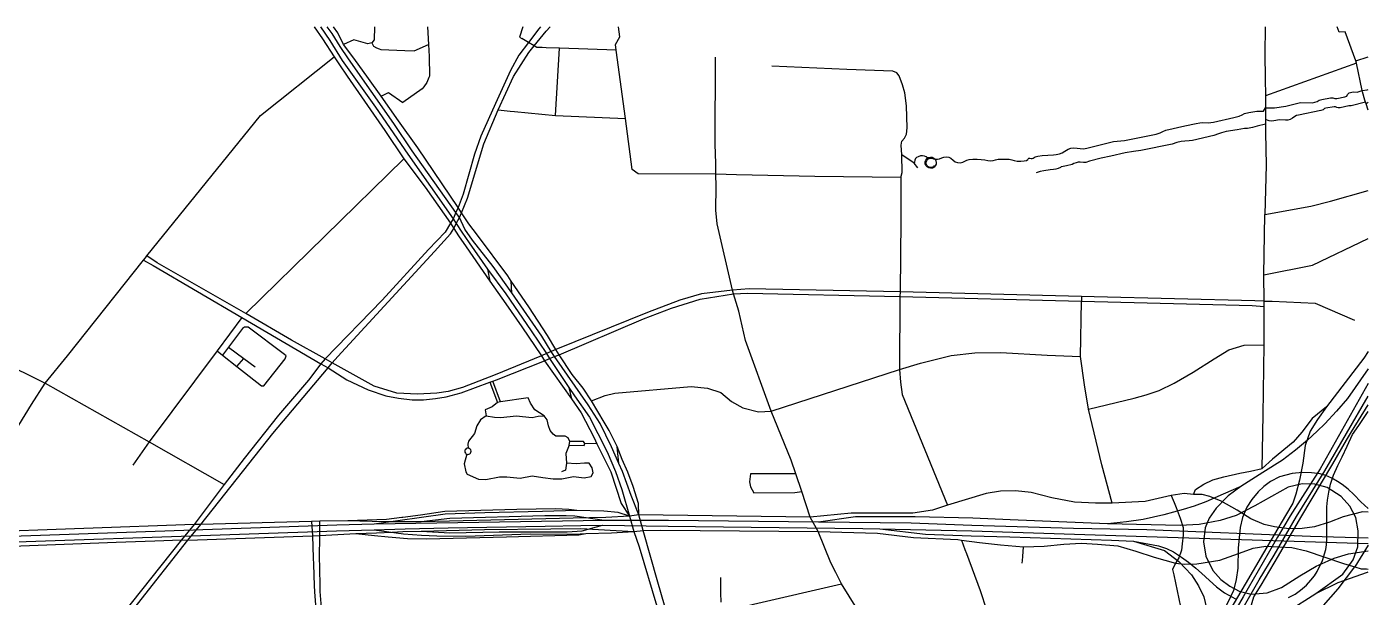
# Model space of a CAD drawing. Header units: inches. Extents: x 13376993 to 13384473, y 3540054 to 3544554.
# Drawn here: x 13380884 to 13384473, y 3543029 to 3544554 of the extents above; entities that cross this region are included whole.
import ezdxf

# ---------------------------------------------------------------- set-up
doc = ezdxf.new("R2010")
doc.units = ezdxf.units.IN
doc.header["$MEASUREMENT"] = 0

msp = doc.modelspace()

# ---------------------------------------------------------------- linework, layer by layer
for points in [[(13382258.8, 3544554.2), (13382253.7, 3544548.9), (13382226.3, 3544512.7), (13382200.7, 3544478.7), (13382178.3, 3544437.6), (13382137.8, 3544349.2), (13382098.8, 3544261.9), (13382082.1, 3544214.1), (13382051.4, 3544107), (13382038.4, 3544071.3), (13382032.2, 3544057.7), (13382024.6, 3544040.8), (13382017.6, 3544029.3), (13382003.1, 3544004.6), (13381958.9, 3543958.3), (13381835.2, 3543823.1), (13381682.4, 3543665.8), (13381670.4, 3543653.3), (13381637.6, 3543608.9), (13381557.6, 3543515.4), (13381465.6, 3543400), (13381412.4, 3543329.7), (13381331.5, 3543222.8), (13381297.9, 3543181.9), (13381135.5, 3542977.8)], [(13381349.4, 3543223.4), (13381542.6, 3543466.9), (13381690.2, 3543642.6), (13381701.3, 3543655.2), (13381716.5, 3543672.6), (13381974.9, 3543953), (13382017.3, 3544000.6), (13382026.8, 3544014.8), (13382033, 3544028.4), (13382041.7, 3544043.9), (13382047.4, 3544057), (13382063.3, 3544095.8), (13382107, 3544241.7), (13382145.1, 3544332.3), (13382185.9, 3544421.4), (13382227.1, 3544485.9), (13382241.4, 3544503.4), (13382273.5, 3544542.5), (13382284.3, 3544554.2)], [(13381653.1, 3544554.2), (13381675.3, 3544521.7), (13381706.3, 3544474.2), (13381720.4, 3544452.6), (13381741.5, 3544422.2), (13381841.8, 3544276.7), (13381893.2, 3544201.2), (13381950, 3544125.3), (13382017.6, 3544029.3), (13382026.8, 3544014.8), (13382039.2, 3543995)], [(13381670.2, 3544554.2), (13381695.3, 3544518), (13381728, 3544464.5), (13381817.4, 3544339.1), (13381903.5, 3544213.5), (13382024.6, 3544040.8), (13382033, 3544028.4), (13382048.4, 3544004.9)], [(13382056.1, 3544013), (13382041.7, 3544043.9), (13382032.2, 3544057.7), (13381915.5, 3544222.3), (13381866.1, 3544295.9), (13381744.5, 3544468.3), (13381722.7, 3544501.7), (13381700.8, 3544536.3), (13381688, 3544554.2)], [(13382067.2, 3544027), (13382047.4, 3544057), (13382038.4, 3544071.3), (13381929.9, 3544230.9), (13381878.6, 3544302.9), (13381832.2, 3544368.5), (13381798.1, 3544416.1), (13381759.3, 3544470), (13381731.8, 3544507.3), (13381716.5, 3544537.8), (13381704.3, 3544554.2)], [(13381814.5, 3544554.2), (13381813.9, 3544519.4), (13381807, 3544511.4), (13381796.2, 3544509.1), (13381759.3, 3544519.4), (13381731.8, 3544507.3)], [(13381956.4, 3544554.2), (13381959.2, 3544506.9), (13381961.1, 3544474.7), (13381961.8, 3544422.6), (13381959.9, 3544418.4), (13381954.3, 3544405.7), (13381946.1, 3544393.8), (13381942.1, 3544388.1), (13381890.1, 3544351.6)], [(13382210.9, 3544554.2), (13382202.2, 3544526.4), (13382208.8, 3544523.4)], [(13382461.2, 3544492.1), (13382459.1, 3544506.9), (13382470.6, 3544527.5), (13382467.2, 3544554.2)], [(13384197.1, 3544554.2), (13384196.2, 3544481.2), (13384197.5, 3544416), (13384198.1, 3544369.3), (13384198.3, 3544349.5), (13384198.3, 3544337.9), (13384198.3, 3544310.1), (13384198.3, 3544306.8), (13384198.2, 3544293.7), (13384198.2, 3544271.5), (13384200, 3544184.6), (13384196.2, 3544052.3)], [(13384440.2, 3544463.6), (13384411.3, 3544540.6), (13384395.8, 3544540.4), (13384390.1, 3544554.2)], [(13381807, 3544511.4), (13381811.6, 3544502.9), (13381820.1, 3544498.4), (13381826.6, 3544495.5), (13381831.5, 3544493.2), (13381895.8, 3544491.2), (13381920.7, 3544490.4), (13381959.2, 3544506.9)], [(13382248.5, 3544499.2), (13382241.4, 3544503.4), (13382226.3, 3544512.7), (13382208.8, 3544523.4)], [(13380731.3, 3543265.3), (13380821.5, 3543421.8), (13380896.6, 3543543.9), (13380933.2, 3543601.2), (13380992.6, 3543674.4), (13381196.5, 3543930.5), (13381201.3, 3543936.5), (13381205.5, 3543941.8), (13381509.1, 3544316.8), (13381706.3, 3544474.2)], [(13382188.7, 3544327.9), (13382298.6, 3544317), (13382309.3, 3544496.9)], [(13382263.1, 3544498.7), (13382248.5, 3544499.2)], [(13382461.2, 3544492.1), (13382309.3, 3544496.9), (13382274, 3544498), (13382263.1, 3544498.7)], [(13382728, 3544160), (13382519.8, 3544161), (13382503.7, 3544172.9), (13382485.6, 3544308.9), (13382461.2, 3544492.1)], [(13382728, 3544160), (13382728, 3544189.1), (13382726, 3544240.3), (13382726.9, 3544473.2)], [(13384440.2, 3544463.6), (13384473, 3544474.1)], [(13383222.4, 3544151.3), (13383226.2, 3544164.6), (13383225.7, 3544212.1), (13383223.7, 3544237.5), (13383225.7, 3544248.1), (13383232, 3544256.4), (13383237.5, 3544267.4), (13383239.5, 3544283.7), (13383237.8, 3544342.9), (13383233.3, 3544378), (13383227.5, 3544399.3), (13383218, 3544423.1), (13383211.9, 3544431), (13383201.3, 3544435.4), (13383077.8, 3544440), (13382877.5, 3544448.7)], [(13384441.6, 3544456.9), (13384198.1, 3544369.3)], [(13384457.8, 3544380.4), (13384456.9, 3544383.7), (13384441.6, 3544456.9), (13384440.2, 3544463.6)], [(13381832.2, 3544368.5), (13381851.5, 3544378.6), (13381890.1, 3544351.6)], [(13384013.1, 3544295.9), (13384022.2, 3544297.3), (13384030.5, 3544298.1), (13384044.8, 3544297.3), (13384059.3, 3544299.2), (13384113.9, 3544311.6), (13384127.9, 3544315.3), (13384135.9, 3544319.3), (13384142.4, 3544322.8), (13384153.3, 3544325.5), (13384174.7, 3544328.4), (13384186.7, 3544328.8), (13384193.2, 3544328.5), (13384198.3, 3544337.9), (13384222.6, 3544337.2), (13384252.9, 3544341.9), (13384292, 3544352.2), (13384324.3, 3544351.2), (13384336.2, 3544354.1), (13384341.9, 3544358.2), (13384349.1, 3544359.8), (13384372.5, 3544364.3), (13384378.8, 3544364), (13384383.9, 3544362.4), (13384389.3, 3544362.2), (13384410.9, 3544367), (13384415.5, 3544369.1), (13384418.1, 3544373.4), (13384421.8, 3544377.3), (13384433.1, 3544380.7), (13384443.5, 3544379.6), (13384456.9, 3544383.7), (13384470.6, 3544385.9), (13384473, 3544386.6)], [(13384464.5, 3544358.4), (13384457.8, 3544380.4)], [(13382145.1, 3544332.3), (13382177.7, 3544329)], [(13382177.7, 3544329), (13382188.7, 3544327.9)], [(13384466.3, 3544352.6), (13384427.5, 3544343), (13384421.4, 3544343), (13384398.3, 3544337.8), (13384393.1, 3544337.2), (13384388.8, 3544338.6), (13384385.5, 3544340.4), (13384381.6, 3544340.7), (13384359.4, 3544336.3), (13384356, 3544335.4), (13384352.3, 3544332.5), (13384346.3, 3544330.3), (13384286.7, 3544318.2), (13384281.3, 3544316.9), (13384276.7, 3544314.6), (13384270.7, 3544309.8), (13384264.7, 3544306.6), (13384257.9, 3544305), (13384251.6, 3544304.9), (13384235.7, 3544305.7), (13384221, 3544302.5), (13384214.2, 3544301.8), (13384208.1, 3544302.9), (13384198.3, 3544306.8)], [(13384473, 3544330.9), (13384467.5, 3544348.7), (13384466.3, 3544352.6), (13384464.5, 3544358.4)], [(13384473, 3544351.9), (13384467.5, 3544348.7)], [(13382298.6, 3544317), (13382485.6, 3544308.9)], [(13384198.2, 3544293.7), (13384176.1, 3544288.2), (13384163.8, 3544285), (13384150.5, 3544282.6), (13384142.3, 3544281.9), (13384122.6, 3544278.8), (13384092.7, 3544274.2), (13384080.4, 3544271), (13384072.6, 3544267.7), (13384059.7, 3544263.5), (13384002.8, 3544250.5), (13383994.4, 3544249.2), (13383982.8, 3544248.7), (13383972.8, 3544247.8), (13383961.3, 3544244.5), (13383948.2, 3544240.7), (13383864.8, 3544223.3), (13383844.7, 3544220.8), (13383822.6, 3544216.9), (13383784.8, 3544208.6), (13383758.6, 3544202.6), (13383727.3, 3544195.3), (13383718, 3544191.7), (13383711, 3544191.3), (13383702.6, 3544192), (13383697.1, 3544192), (13383691.3, 3544190.2), (13383685.1, 3544188.3), (13383681.3, 3544186.4), (13383666.1, 3544182.6), (13383656.8, 3544181.1), (13383651.8, 3544179.5), (13383649.8, 3544178.1), (13383643.9, 3544175.4), (13383637.2, 3544173.2), (13383631.1, 3544172.5), (13383622.4, 3544171.5), (13383605.6, 3544169), (13383595.5, 3544167.7), (13383584.6, 3544164.1)], [(13383982.2, 3544289.5), (13384013.1, 3544295.9)], [(13383405.8, 3544199.4), (13383415.4, 3544200.7), (13383427.3, 3544200.4), (13383437.3, 3544199.5), (13383447.2, 3544198.2), (13383455.7, 3544196.3), (13383463.5, 3544196.1), (13383469.7, 3544196.7), (13383476.2, 3544198.7), (13383483.1, 3544199.9), (13383490.9, 3544200.6), (13383512.5, 3544200.1), (13383519.3, 3544198.8), (13383525.7, 3544196.3), (13383533.5, 3544195.1), (13383544.1, 3544194.5), (13383552.7, 3544195.4), (13383558.9, 3544197), (13383562.2, 3544199), (13383563.5, 3544201.3), (13383565.5, 3544202.8), (13383567.6, 3544202.9), (13383571.2, 3544202.1), (13383574.1, 3544201.7), (13383577, 3544203), (13383581.9, 3544206.6), (13383589, 3544208.6), (13383600.5, 3544209.9), (13383630.7, 3544211.9), (13383637.8, 3544212.6), (13383647.3, 3544214.3), (13383654.3, 3544217.2), (13383661.6, 3544222), (13383670.3, 3544226.8), (13383677.8, 3544229.6), (13383684.8, 3544230.3), (13383694.7, 3544230), (13383702.3, 3544228.8), (13383711.3, 3544228.3), (13383720.2, 3544230), (13383791.5, 3544247.1), (13383801.8, 3544248.6), (13383820.9, 3544250), (13383829.6, 3544252.2), (13383905.8, 3544267.1), (13383916.5, 3544271.1), (13383923.2, 3544274.6), (13383931.7, 3544277.9), (13383982.2, 3544289.5)], [(13381893.2, 3544201.2), (13381470.1, 3543787.1)], [(13383267.7, 3544176.9), (13383258.7, 3544189.4), (13383225.7, 3544212.1)], [(13383294.5, 3544202.9), (13383290.4, 3544206.8), (13383285.9, 3544208.6), (13383280.9, 3544209.4), (13383274.8, 3544208.8), (13383269.2, 3544206.8), (13383264.8, 3544204.5), (13383262, 3544201.7), (13383260.1, 3544197.6), (13383259, 3544192.4), (13383258.7, 3544189.4)], [(13383288.1, 3544193.1), (13383289.7, 3544197.8), (13383292.8, 3544201.8), (13383294.5, 3544202.9), (13383296.9, 3544204.5), (13383301.6, 3544205.6), (13383306.4, 3544205.2), (13383310.8, 3544203.3), (13383314.3, 3544200.1), (13383316.7, 3544196), (13383317.6, 3544191.3), (13383317, 3544186.5), (13383314.9, 3544182.2), (13383311.6, 3544178.8), (13383307.1, 3544176.6), (13383302.2, 3544175.9), (13383297.3, 3544177), (13383293, 3544179.6), (13383289.8, 3544183.4), (13383288.1, 3544188.1), (13383288.1, 3544193.1)], [(13383307.4, 3544178.7), (13383303.1, 3544177.9), (13383298.8, 3544178.6), (13383295, 3544180.8), (13383292.1, 3544184.1), (13383290.6, 3544188.2), (13383290.5, 3544192.5), (13383291.8, 3544196.7), (13383294.5, 3544200.1), (13383298.2, 3544202.4), (13383302.5, 3544203.4), (13383306.4, 3544202.9), (13383310.1, 3544201.3), (13383314.8, 3544200.1), (13383320.5, 3544200), (13383326.4, 3544201.2), (13383332, 3544203.7), (13383337.8, 3544205.9), (13383344.5, 3544206.3), (13383351.4, 3544205.5), (13383356.4, 3544203.2), (13383363, 3544197.7), (13383368.4, 3544193.3), (13383374.2, 3544191.2), (13383381.6, 3544190.7), (13383388.3, 3544192), (13383394.2, 3544195.1), (13383399.3, 3544197.6), (13383405.8, 3544199.4)], [(13383222.4, 3544151.3), (13382992.5, 3544154.3), (13382782.9, 3544158.5), (13382728, 3544160)], [(13382728.2, 3544126.9), (13382728, 3544160)], [(13383222.4, 3544151.3), (13383222.5, 3544062.4)], [(13383307.4, 3544178.7), (13383310.6, 3544180.8), (13383312.6, 3544184.1)], [(13382727.3, 3544064.1), (13382728.2, 3544126.9)], [(13384196.2, 3544052.3), (13384320, 3544074.8), (13384372, 3544088.2), (13384473, 3544116.2)], [(13382730.8, 3544027.7), (13382727.3, 3544064.1)], [(13383222.5, 3544062.4), (13383222.4, 3544037.1)], [(13384189.4, 3543373.3), (13384192.1, 3543516), (13384194.7, 3543703.9), (13384194.6, 3543806.2), (13384194.6, 3543820.4), (13384194.2, 3543891.1), (13384196.2, 3544052.3)], [(13382076.6, 3543983.3), (13382056.1, 3544013)], [(13382090.3, 3543996.9), (13382067.2, 3544027)], [(13383034.9, 3543120.2), (13383001.1, 3543204.1), (13382980.1, 3543243), (13382957.3, 3543311.5), (13382941.6, 3543358.8), (13382929.4, 3543395.3), (13382876.1, 3543525.9), (13382806.9, 3543715.1), (13382788.9, 3543793.9), (13382775, 3543839.8), (13382772.4, 3543850.3), (13382730.8, 3544027.7)], [(13383222.4, 3544037.1), (13383220.4, 3543845.7), (13383219.7, 3543833.1), (13383219.3, 3543637.6), (13383221.9, 3543603.6), (13383226, 3543570.4), (13383347.6, 3543275.2)], [(13382039.2, 3543995), (13382059.8, 3543966.1)], [(13382048.4, 3544004.9), (13382068.1, 3543976.3)], [(13382068.1, 3543976.3), (13382117.1, 3543906.2), (13382165.8, 3543840), (13382233.3, 3543741.2), (13382274.2, 3543680.1), (13382282.7, 3543667.4), (13382334.7, 3543589.5), (13382349.7, 3543567.1), (13382389.2, 3543510.6), (13382412.1, 3543466.1), (13382436.6, 3543417.7), (13382459.3, 3543364.8), (13382475.9, 3543317), (13382497.1, 3543245.1), (13382508.4, 3543204.7)], [(13382532.8, 3543207.3), (13382522, 3543249.3), (13382501.3, 3543300.5), (13382478.2, 3543365.1), (13382468.5, 3543386.5), (13382448.3, 3543430.7), (13382418.2, 3543493), (13382386.1, 3543542.9), (13382295.7, 3543672.1), (13382287.1, 3543686.1), (13382262, 3543726.8), (13382182.1, 3543842.4), (13382132.1, 3543912.9), (13382076.6, 3543983.3)], [(13382522, 3543249.3), (13382520.9, 3543279.4), (13382506.4, 3543324.4), (13382492, 3543363.4), (13382477.2, 3543397.2), (13382463.5, 3543431.7), (13382442.7, 3543474.1), (13382429.1, 3543497), (13382394.6, 3543554.3), (13382372.4, 3543587.6), (13382343.5, 3543624), (13382308.2, 3543676.8), (13382299.6, 3543690.9), (13382276.9, 3543728.5), (13382227.5, 3543805.6), (13382180.2, 3543874.3), (13382170.7, 3543888.2), (13382090.3, 3543996.9)], [(13384194.2, 3543891.1), (13384323.9, 3543917), (13384473, 3543988.4)], [(13381981.6, 3543574), (13381929.6, 3543571.4), (13381874, 3543574.5), (13381813.7, 3543592.7), (13381701.3, 3543655.2), (13381682.4, 3543665.8), (13381592.3, 3543715.9), (13381470.1, 3543787.1), (13381232.5, 3543922.8), (13381205.5, 3543941.8)], [(13382059.8, 3543966.1), (13382123.1, 3543874.1), (13382166.1, 3543813.2), (13382208.8, 3543752.2), (13382260.9, 3543674.3), (13382269.6, 3543661.2), (13382341.6, 3543558.8), (13382367.6, 3543521.8), (13382402, 3543454.5), (13382409.5, 3543439.3), (13382446.4, 3543363.6), (13382474.2, 3543278.9), (13382497.1, 3543245.1)], [(13381196.5, 3543930.5), (13381222.6, 3543915.7), (13381459.2, 3543776.5), (13381670.4, 3543653.3), (13381690.2, 3543642.6)], [(13382117.1, 3543906.2), (13382123.1, 3543874.1)], [(13382182.1, 3543842.4), (13382180.2, 3543874.3)], [(13382006.3, 3543564.9), (13382046.6, 3543575.3), (13382123, 3543603.8), (13382130.9, 3543606.7), (13382141, 3543610.4), (13382269.6, 3543661.2), (13382282.7, 3543667.4), (13382295.7, 3543672.1), (13382308.2, 3543676.8), (13382534.1, 3543772.9), (13382609.2, 3543802), (13382685.3, 3543825.8), (13382775, 3543839.8), (13382812.5, 3543842.2), (13383219.7, 3543833.1), (13383706.1, 3543820.5), (13384162.8, 3543808.8), (13384194.6, 3543806.2)], [(13384194.6, 3543820.4), (13384170, 3543821.3), (13383739.6, 3543832.2), (13383706.4, 3543833.1), (13383220.4, 3543845.7), (13382816.6, 3543853.5), (13382772.4, 3543850.3), (13382688.9, 3543840.1), (13382631.5, 3543823), (13382544.7, 3543790.2), (13382299.6, 3543690.9), (13382287.1, 3543686.1), (13382274.2, 3543680.1), (13382260.9, 3543674.3), (13382137.6, 3543623.4), (13382049.7, 3543589.6), (13382011.8, 3543578.7)], [(13383706.4, 3543833.1), (13383706.1, 3543820.5)], [(13383788.1, 3543280.6), (13383760.8, 3543382.5), (13383725.1, 3543531.5), (13383714.4, 3543596.5), (13383703.1, 3543672.5), (13383706.1, 3543820.5)], [(13384194.6, 3543820.4), (13384216.5, 3543820.2), (13384331.1, 3543814.8), (13384436.2, 3543769.4)], [(13381459.2, 3543776.5), (13381393, 3543687.6), (13381211.3, 3543444.1), (13381167.4, 3543381.9)], [(13380686.5, 3543723.6), (13380933.2, 3543601.2), (13381211.3, 3543444.1), (13381412.4, 3543329.7)], [(13381393, 3543687.6), (13381407.9, 3543675.9), (13381446.5, 3543645.5), (13381512.4, 3543593.6), (13381518.6, 3543593.9), (13381575.6, 3543665.8), (13381577.8, 3543674.4), (13381573.5, 3543677.6), (13381476.2, 3543750.9), (13381466.8, 3543750.9), (13381460.8, 3543747.5), (13381423.9, 3543697.5), (13381407.9, 3543675.9)], [(13381423.9, 3543697.5), (13381464.4, 3543667.5), (13381495.1, 3543644.8)], [(13382394.6, 3543554.3), (13382431.3, 3543568.4), (13382457.5, 3543574.2), (13382661.9, 3543592.6), (13382705.3, 3543588.2), (13382740.6, 3543576.4), (13382770, 3543552.1), (13382800.1, 3543535.2), (13382842, 3543524.9), (13382876.1, 3543525.9), (13383219.3, 3543637.6), (13383274.9, 3543654.2), (13383357.5, 3543674.7), (13383420.6, 3543682.1), (13383490.3, 3543683.3), (13383613.8, 3543675.6), (13383703.1, 3543672.5)], [(13383725.1, 3543531.5), (13383846.8, 3543561.4), (13383878.7, 3543569.7), (13383914.2, 3543581.9), (13383953.9, 3543601), (13384004.4, 3543630.3), (13384061, 3543666.5), (13384100, 3543689.9), (13384140.8, 3543703.2), (13384194.7, 3543703.9)], [(13384473, 3543685.7), (13384461.3, 3543667.9), (13384361.2, 3543537.9), (13384337.3, 3543504.1), (13384317.8, 3543472.7), (13384304.6, 3543434.6), (13384298, 3543387.6), (13384289.5, 3543341.7), (13384279.4, 3543303.9), (13384271, 3543280.4), (13384251.9, 3543247.6)], [(13381446.5, 3543645.5), (13381464.4, 3543667.5)], [(13381690.2, 3543642.6), (13381740.8, 3543610.5), (13381797.7, 3543583.2), (13381844.8, 3543567.5), (13381878.7, 3543561.3), (13381915.2, 3543556.5), (13381945.9, 3543556.2), (13381977.7, 3543560)], [(13384473, 3543639.6), (13384417.6, 3543560.2)], [(13382011.8, 3543578.7), (13381981.6, 3543574)], [(13382123, 3543603.8), (13382143.7, 3543549.3)], [(13382151.8, 3543551.6), (13382130.9, 3543606.7)], [(13382334.7, 3543589.5), (13382341.6, 3543558.8)], [(13384473, 3543600), (13384345, 3543371.9), (13384264.1, 3543246.7)], [(13381977.7, 3543560), (13382006.3, 3543564.9)], [(13382335.6, 3543435.1), (13382336.7, 3543445.5), (13382332.5, 3543455.2), (13382324.2, 3543459.4), (13382299.8, 3543459.8), (13382292.1, 3543464.3), (13382284, 3543474.9), (13382280, 3543486.8), (13382276.2, 3543502.9), (13382268.3, 3543514.1), (13382243.2, 3543529.5), (13382231.9, 3543547.8), (13382225.3, 3543561.6), (13382151.8, 3543551.6), (13382143.7, 3543549.3), (13382129.2, 3543537.7), (13382110.7, 3543529.8)], [(13384417.6, 3543560.2), (13384388.1, 3543526.2), (13384357.1, 3543492), (13384336.6, 3543472.8), (13384310.7, 3543448.8), (13384278.9, 3543421.8), (13384243.5, 3543394.9), (13384191.4, 3543362.2), (13384132.2, 3543324.7)], [(13384281.4, 3543244.8), (13384357.1, 3543366.7), (13384473, 3543566.6)], [(13384415.3, 3543448.5), (13384428.3, 3543470.7), (13384473, 3543542.8)], [(13382113.2, 3543514.1), (13382098.1, 3543502.9), (13382088.5, 3543486.6), (13382081.7, 3543466.9), (13382065.7, 3543446.1), (13382064.1, 3543437.7), (13382065.3, 3543427.3)], [(13382110.7, 3543529.8), (13382113.2, 3543514.1), (13382135.4, 3543510.1), (13382152, 3543509), (13382193.6, 3543513.6), (13382236.1, 3543509.3), (13382252.4, 3543512.7), (13382268.3, 3543514.1)], [(13384361.2, 3543537.9), (13384323.2, 3543507), (13384295.4, 3543470.3), (13384272.7, 3543443.6), (13384216.6, 3543397.6), (13384189.4, 3543373.3)], [(13384417, 3543432.6), (13384431, 3543463.4), (13384447.8, 3543487.5), (13384473, 3543525.1)], [(13382335.6, 3543435.1), (13382326.3, 3543412.6), (13382328.2, 3543387), (13382325.6, 3543368), (13382314.4, 3543363.8)], [(13382335.6, 3543435.1), (13382375.2, 3543434.5), (13382376.9, 3543439.7), (13382373.7, 3543444.8), (13382336.7, 3543445.5)], [(13382409.5, 3543439.3), (13382376.9, 3543439.7)], [(13382468.5, 3543386.5), (13382463.5, 3543431.7)], [(13384293.2, 3543241.8), (13384378.6, 3543385.8), (13384415.3, 3543448.5)], [(13384359.4, 3543156.5), (13384361.1, 3543168.6), (13384362.2, 3543182.5), (13384362.5, 3543202.3), (13384362.2, 3543217.4), (13384362.2, 3543250), (13384362.7, 3543270.4), (13384364.4, 3543288.3), (13384367.6, 3543309.7), (13384372.6, 3543331.1), (13384380.4, 3543355), (13384392, 3543381.1), (13384403.7, 3543404.1), (13384417, 3543432.6)], [(13382061.5, 3543411.1), (13382054.6, 3543385), (13382058.6, 3543363.9), (13382062.1, 3543358), (13382092.7, 3543344.3), (13382112, 3543343.1), (13382148.9, 3543350.8), (13382168.4, 3543350.3), (13382204.2, 3543347.3), (13382236.6, 3543353.5), (13382264.7, 3543348.4), (13382292.7, 3543345.4), (13382315.3, 3543345.3), (13382347, 3543351.8), (13382375, 3543348.2), (13382394.2, 3543351.9), (13382399.2, 3543361.5), (13382396.5, 3543374.9), (13382388.6, 3543386.8), (13382376, 3543387.3), (13382354.2, 3543385), (13382328.2, 3543387)], [(13382071.2, 3543414.1), (13382072.4, 3543416.7), (13382072.7, 3543419.6), (13382072, 3543422.4), (13382070.4, 3543424.8), (13382068.1, 3543426.5), (13382065.3, 3543427.3), (13382062.4, 3543427.2), (13382059.8, 3543426), (13382057.7, 3543424.1), (13382056.3, 3543421.5), (13382056, 3543419), (13382056.3, 3543416.5), (13382057.5, 3543414.2), (13382059.2, 3543412.4), (13382061.5, 3543411.1), (13382064, 3543410.6), (13382066.5, 3543410.9), (13382069.1, 3543412.1), (13382071.2, 3543414.1)], [(13384006, 3543303.2), (13384010.7, 3543316.8), (13384033.1, 3543330.8), (13384057.6, 3543342.6), (13384086.5, 3543350.8), (13384129.4, 3543360.1), (13384158.3, 3543365.9), (13384189.4, 3543373.3)], [(13384473, 3543265.9), (13384453.3, 3543283.8), (13384434.8, 3543303.6), (13384419.1, 3543317.9), (13384403.6, 3543330.2), (13384390.8, 3543338.3), (13384375.5, 3543347.1), (13384359.7, 3543353.9), (13384344.9, 3543358.3), (13384321.5, 3543361.6), (13384296.9, 3543361.9), (13384269.6, 3543359.8), (13384235.8, 3543350.7)], [(13382941.6, 3543358.8), (13382820.4, 3543358.4), (13382817.6, 3543337.6), (13382820.7, 3543324.1), (13382829.2, 3543307.7), (13382939.3, 3543308.3), (13382957.3, 3543311.5)], [(13384132.2, 3543324.7), (13384085.3, 3543304.4), (13384038.3, 3543284), (13384007.5, 3543272.5), (13383977.9, 3543263.4), (13383926.6, 3543248.9), (13383870.6, 3543236.8), (13383826.3, 3543230.3), (13383776, 3543224.9)], [(13384235.8, 3543350.7), (13384212, 3543337.8), (13384193.4, 3543324.5), (13384178.8, 3543310.9), (13384162, 3543290.2), (13384148.3, 3543269.7), (13384136.4, 3543242.1), (13384130.4, 3543215.3), (13384125.6, 3543159.8), (13384124.4, 3543106), (13384119.4, 3543075.9), (13384112.6, 3543046.5), (13384095.9, 3543010.8), (13384065.4, 3542953.3), (13384015, 3542871.8)], [(13384132.2, 3543324.7), (13384098.7, 3543299.5), (13384094.1, 3543294.9), (13384066.1, 3543267.1)], [(13384405.1, 3543090.5), (13384433, 3543128.6), (13384445.5, 3543163.2), (13384446.1, 3543206.2), (13384439.7, 3543242.2), (13384423.6, 3543272), (13384400.7, 3543298.2), (13384363.1, 3543322.1), (13384329.9, 3543330.6), (13384296.4, 3543331.8), (13384259.2, 3543322.7), (13384214.6, 3543297.7), (13384169.8, 3543272.6), (13384120.2, 3543247), (13384077.1, 3543233.7)], [(13384028.6, 3543303.4), (13384006, 3543303.2), (13383980.7, 3543305.6), (13383945.8, 3543300.5), (13383876.7, 3543284.4), (13383788.1, 3543280.6), (13383743.4, 3543279.8), (13383687.1, 3543282.7), (13383626.9, 3543294), (13383571.3, 3543308.5), (13383529.4, 3543313), (13383489.5, 3543312.3), (13383450.5, 3543306.3), (13383347.6, 3543275.2), (13383307.3, 3543261.2), (13383254.8, 3543253.6), (13383089.6, 3543253), (13382980.1, 3543243), (13382522, 3543249.3), (13382497.1, 3543245.1), (13382433.3, 3543241.9), (13382345.9, 3543240.4), (13382014.8, 3543232.1), (13381938.9, 3543230.2), (13381879.8, 3543230.2)], [(13383945.8, 3543300.5), (13383953.8, 3543282.4)], [(13384049.4, 3543297.6), (13384028.6, 3543303.4)], [(13384473, 3543256.3), (13384458, 3543256.9), (13384406, 3543243.8), (13384369.8, 3543229.6), (13384329.2, 3543216.9), (13384296.6, 3543212.3), (13384260.6, 3543211.2), (13384222.3, 3543216.5), (13384194.4, 3543222.7), (13384158.9, 3543238.5), (13384122.8, 3543261.3), (13384079.8, 3543285.4), (13384049.4, 3543297.6)], [(13382264.1, 3543257.6), (13382109.4, 3543254.1), (13382003.2, 3543250.5), (13381813.4, 3543223.7)], [(13382002.6, 3543258.3), (13381937.1, 3543247.9), (13381890.6, 3543242), (13381887.4, 3543241.6)], [(13382497.1, 3543245.1), (13382466.5, 3543254.8), (13382427.6, 3543258.9), (13382355.7, 3543260.6), (13382334.2, 3543263.5), (13382298.9, 3543265.2), (13382194.9, 3543263.2), (13382002.6, 3543258.3)], [(13382355.7, 3543260.6), (13382264.1, 3543257.6)], [(13383953.8, 3543282.4), (13383959.7, 3543268.2)], [(13383959.7, 3543268.2), (13383969.7, 3543239.9), (13383977.8, 3543215.2), (13383977.8, 3543195), (13383975.5, 3543171.6), (13383973.7, 3543154.5), (13383966.4, 3543133.9), (13383957.8, 3543119.3)], [(13384066.1, 3543267.1), (13384047.7, 3543240.3), (13384036.5, 3543214.6), (13384032.5, 3543176.5), (13384038.3, 3543138.7), (13384057.5, 3543100.1), (13384079, 3543076.2), (13384102.9, 3543058.3), (13384127.8, 3543045), (13384160.1, 3543036.6), (13384202.5, 3543040.2), (13384240.7, 3543054.5), (13384289.8, 3543085.7), (13384334, 3543112), (13384382, 3543133.2), (13384420, 3543144.9)], [(13382429.2, 3543234), (13381813.4, 3543223.7), (13381713.8, 3543221.2), (13380740.2, 3543187.4), (13380636.2, 3543183.4), (13380521.3, 3543180), (13380368.4, 3543171.3), (13379901.5, 3543136.5), (13379804.2, 3543131.6), (13379733.3, 3543129.4)], [(13379941.6, 3543126.2), (13380098.8, 3543137.6), (13380386.6, 3543156.6), (13380517.7, 3543165.5), (13381712.7, 3543206.5), (13381813.8, 3543208.7), (13381896.1, 3543211.6), (13382011.9, 3543214.4), (13382270.6, 3543219), (13382366.2, 3543220.2), (13382424.4, 3543221.6), (13382600.2, 3543219.1), (13382673.5, 3543217.4), (13383121.1, 3543212.4), (13383166.7, 3543211.9)], [(13381349.4, 3543223.4), (13381331.5, 3543222.8), (13380740.3, 3543201.3), (13380712.5, 3543200.3), (13380682.8, 3543199.2), (13380587, 3543195.5), (13380520, 3543191.4), (13380443.9, 3543186.7), (13380382.5, 3543182.5)], [(13381314.6, 3543181.4), (13381349.4, 3543223.4)], [(13381843.2, 3543230.2), (13381840.5, 3543230.2), (13381743.4, 3543232.6), (13381667.9, 3543231.7), (13381645.8, 3543231.2), (13381349.4, 3543223.4)], [(13381645.8, 3543231.2), (13381648.2, 3543192.8), (13381650, 3543134.4), (13381650.8, 3543116.4)], [(13381667.9, 3543109.8), (13381667.5, 3543133), (13381668.4, 3543193.9), (13381667.9, 3543231.7)], [(13381846.4, 3543236.6), (13381743.4, 3543232.6)], [(13381879.8, 3543230.2), (13381843.2, 3543230.2)], [(13381887.4, 3543241.6), (13381846.4, 3543236.6)], [(13382016, 3543239.4), (13381938.9, 3543230.2)], [(13382327.4, 3543246.5), (13382270.1, 3543245.9), (13382016, 3543239.4)], [(13382429.2, 3543234), (13382350.3, 3543245.2), (13382327.4, 3543246.5)], [(13382329.5, 3543203.7), (13382370, 3543206.2), (13382424.4, 3543221.6)], [(13383002.2, 3543229.3), (13382600.9, 3543233.9), (13382429.2, 3543234)], [(13383415.5, 3543240.3), (13383261, 3543243.4), (13383100.9, 3543243.6), (13383002.2, 3543229.3)], [(13383412.6, 3543220), (13383250.6, 3543226.3), (13383002.2, 3543229.3)], [(13383880.9, 3543208.5), (13383684.9, 3543212.3), (13383412.6, 3543220)], [(13383515.4, 3543235.8), (13383415.5, 3543240.3)], [(13383776, 3543224.9), (13383515.4, 3543235.8)], [(13384077.1, 3543233.7), (13384020.9, 3543222.9), (13383969.8, 3543220.1), (13383776, 3543224.9)], [(13384251.9, 3543247.6), (13384193.2, 3543147.2)], [(13384264.1, 3543246.7), (13384230.4, 3543188.9), (13384205.6, 3543145.3)], [(13384221.7, 3543141.3), (13384281.4, 3543244.8)], [(13384232.9, 3543139), (13384293.2, 3543241.8)], [(13380424.8, 3543145), (13380535.5, 3543152.4), (13380690.3, 3543159.3), (13380705.3, 3543160), (13380728.2, 3543160.9), (13381122.8, 3543176.2), (13381226.3, 3543179.3), (13381297.9, 3543181.9), (13381314.6, 3543181.4)], [(13381019.5, 3542837.5), (13381054.2, 3542868.9), (13381103.6, 3542915.8), (13381136.3, 3542954.8), (13381180.4, 3543009.9), (13381314.6, 3543181.4)], [(13381314.6, 3543181.4), (13381648.2, 3543192.8), (13381668.4, 3543193.9), (13381764.2, 3543198.7), (13381819.4, 3543201.1)], [(13381764.2, 3543198.7), (13381814.7, 3543193.5)], [(13381813.8, 3543208.7), (13381891.7, 3543198.1), (13381940.4, 3543194.6), (13381981.5, 3543192.9), (13382058.9, 3543192.1), (13382230.8, 3543198)], [(13381814.7, 3543193.5), (13381851.2, 3543189.7)], [(13381819.4, 3543201.1), (13381861.3, 3543202.8)], [(13381851.2, 3543189.7), (13381902.5, 3543185.4), (13381953.3, 3543185.1), (13382167.9, 3543190.2), (13382361.1, 3543195.1), (13382380.1, 3543199.2), (13382448.1, 3543200.6), (13382508.4, 3543204.7)], [(13381861.3, 3543202.8), (13381890.1, 3543204), (13381938.9, 3543205.2), (13382108.5, 3543209.5), (13382286.5, 3543211.5), (13382366.5, 3543212.6), (13382508.4, 3543204.7), (13382532.8, 3543207.3), (13382580.1, 3543207.9), (13383001.1, 3543204.1), (13383160.6, 3543199.7), (13383256.7, 3543188.7), (13383375.3, 3543182.7), (13383384.9, 3543181.4), (13383433.1, 3543175), (13383489.6, 3543168.6), (13383550.8, 3543163.5), (13383605.8, 3543165.2), (13383658.9, 3543170.7), (13383705.9, 3543173.4), (13383749, 3543170.5), (13383802.9, 3543166.2), (13383851.3, 3543152.1), (13383900.2, 3543135.7), (13383957.8, 3543119.3), (13383981.7, 3543117.4), (13384014.2, 3543117.9), (13384075.9, 3543128.1), (13384138.5, 3543150), (13384165.6, 3543160.2), (13384199.1, 3543165.3), (13384269.1, 3543161.9), (13384307.5, 3543152.3), (13384407, 3543118.8), (13384437.5, 3543109.7), (13384454.6, 3543104.6), (13384456.8, 3543104.5)], [(13381938.9, 3543205.2), (13382015.7, 3543201.1)], [(13382015.7, 3543201.1), (13382147.8, 3543203.7), (13382329.5, 3543203.7)], [(13382230.8, 3543198), (13382348.9, 3543197.7), (13382380.1, 3543199.2)], [(13382508.4, 3543204.7), (13382522.4, 3543163.8), (13382570.2, 3543004.5)], [(13382589.9, 3543007.5), (13382572.6, 3543069.3), (13382532.8, 3543207.3)], [(13383166.7, 3543211.9), (13383413, 3543205.8)], [(13383166.7, 3543211.9), (13383288.4, 3543197.3), (13383411.1, 3543192.6)], [(13383384.9, 3543181.4), (13383394.2, 3543156.2)], [(13383411.1, 3543192.6), (13383514.1, 3543190)], [(13383413, 3543205.8), (13383879.5, 3543191.4)], [(13383514.1, 3543190), (13383785.9, 3543180.8), (13383845.1, 3543178.5)], [(13383879.5, 3543191.4), (13384473, 3543172.1)], [(13384473, 3543186.9), (13384318.5, 3543191.4), (13383880.9, 3543208.5)], [(13383394.2, 3543156.2), (13383398.1, 3543145.7)], [(13383398.1, 3543145.7), (13383434.6, 3543046.9), (13383451.8, 3542995.1), (13383476.1, 3542944.4), (13383501, 3542899.8), (13383520.5, 3542872), (13383545, 3542842.7), (13383646.4, 3542695.8), (13383760.8, 3542536), (13383777.4, 3542519.2), (13383793.1, 3542511)], [(13383548.7, 3543137.3), (13383550.8, 3543163.5)], [(13383845.1, 3543178.5), (13383927.8, 3543153.7), (13383966.8, 3543124.5), (13384000.2, 3543088.7), (13384019.1, 3543059.3), (13384033.5, 3543029.4)], [(13383845.1, 3543178.5), (13383912.4, 3543165.9), (13383933.6, 3543159.1), (13383952, 3543150.2), (13383973.9, 3543136), (13383992.7, 3543122.5), (13384011.8, 3543106.3), (13384026.8, 3543092.8), (13384048.1, 3543073.3), (13384067.3, 3543056.4), (13384088.6, 3543040.6), (13384118.3, 3543024.7)], [(13384205.6, 3543145.3), (13384138.3, 3543029.8), (13384052.4, 3542880.7), (13383993.4, 3542758.4), (13383911.8, 3542625.6)], [(13384193.2, 3543147.2), (13384144.1, 3543063.2), (13384070.8, 3542939.7)], [(13384259.6, 3543027.5), (13384277.3, 3543036.9), (13384292.2, 3543047.7), (13384307.8, 3543060.8), (13384320, 3543073.9), (13384329.5, 3543085.8), (13384336.9, 3543097.7), (13384351, 3543127.1), (13384359.4, 3543156.5)], [(13384420, 3543144.9), (13384473, 3543152.7)], [(13384473, 3543167.4), (13384437.5, 3543109.7)], [(13381650.8, 3543116.4), (13381653.3, 3543060.3)], [(13381669.1, 3543054.3), (13381667.9, 3543109.8)], [(13383048.3, 3543095), (13383034.9, 3543120.2)], [(13383547.4, 3543119.9), (13383547.9, 3543126.9)], [(13383547.9, 3543126.9), (13383548.7, 3543137.3)], [(13383957.8, 3543119.3), (13383949.3, 3543102.7), (13383952.7, 3543088.1), (13383970.5, 3543003.2), (13383978.7, 3542964), (13383985, 3542927.7), (13383986.2, 3542890.7), (13383982.3, 3542855.7), (13383972, 3542823.3), (13383953.3, 3542790.5), (13383881, 3542670.6), (13383837.5, 3542593.8), (13383793.1, 3542511), (13383755.4, 3542445.4), (13383736.3, 3542399.3), (13383727.3, 3542374.1)], [(13383878.3, 3542539.6), (13384004.1, 3542751.1), (13384064.4, 3542870.8), (13384181.8, 3543075.5), (13384221.7, 3543141.3)], [(13383925.9, 3542545.8), (13383976.9, 3542592.7), (13384051.3, 3542657.8), (13384100.3, 3542706.9), (13384151.3, 3542769.5), (13384196.9, 3542825.5), (13384233.4, 3542868), (13384267, 3542901.7), (13384334.2, 3542983.8), (13384392.7, 3543051.4), (13384437.5, 3543109.7)], [(13384156.1, 3542993.1), (13384167.2, 3543029.9), (13384186.4, 3543061.2), (13384232.9, 3543139)], [(13382741.4, 3543040.2), (13382740.9, 3543081.6)], [(13383480.9, 3542484.9), (13383327.1, 3542685.5), (13383205, 3542852.1), (13383178.2, 3542886.1), (13383170.8, 3542891.6), (13383165.8, 3542897.6), (13383105.2, 3542998.5), (13383064.2, 3543064.8), (13383048.3, 3543095)], [(13384332.7, 3543038.4), (13384393, 3543067.7), (13384471.2, 3543095.7), (13384473, 3543096.3)], [(13384332.7, 3543038.4), (13384405.1, 3543090.5)], [(13384456.8, 3543104.5), (13384468.1, 3543104.1)], [(13384468.1, 3543104.1), (13384473, 3543103.9)], [(13381653.3, 3543060.3), (13381654, 3543043.3), (13381661.8, 3542939.7), (13381672.6, 3542903.2), (13381689, 3542849.1), (13381706, 3542790.6), (13381747.2, 3542718.1), (13381755.9, 3542706.3), (13381950.2, 3542420.9), (13382084.7, 3542212), (13382094.2, 3542196.8), (13382227.8, 3541998.9), (13382393.1, 3541759), (13382422.3, 3541711.6), (13382447.5, 3541664.2)], [(13382095.3, 3542225.3), (13381964.5, 3542432), (13381770.7, 3542711.2), (13381763.4, 3542724.4), (13381737.8, 3542771.5), (13381706.8, 3542840), (13381691.4, 3542889.5), (13381679.2, 3542936), (13381673.3, 3542990.4), (13381669.3, 3543044.2), (13381669.1, 3543054.3)], [(13382605.2, 3542952.8), (13382706.3, 3542979.8), (13382742.4, 3542988.8), (13382828, 3543010.4), (13383064.2, 3543064.8)], [(13382741.9, 3543015.3), (13382741.4, 3543040.2)], [(13384057, 3542792.1), (13384123.7, 3542873.6), (13384197.1, 3542944.1), (13384256.8, 3542990), (13384332.7, 3543038.4)], [(13384033.5, 3543029.4), (13384040.7, 3542999), (13384038.4, 3542968.7), (13384032.3, 3542927.3), (13384015, 3542871.8)]]:
    msp.add_lwpolyline(points)

doc.saveas('drawing.dxf')
